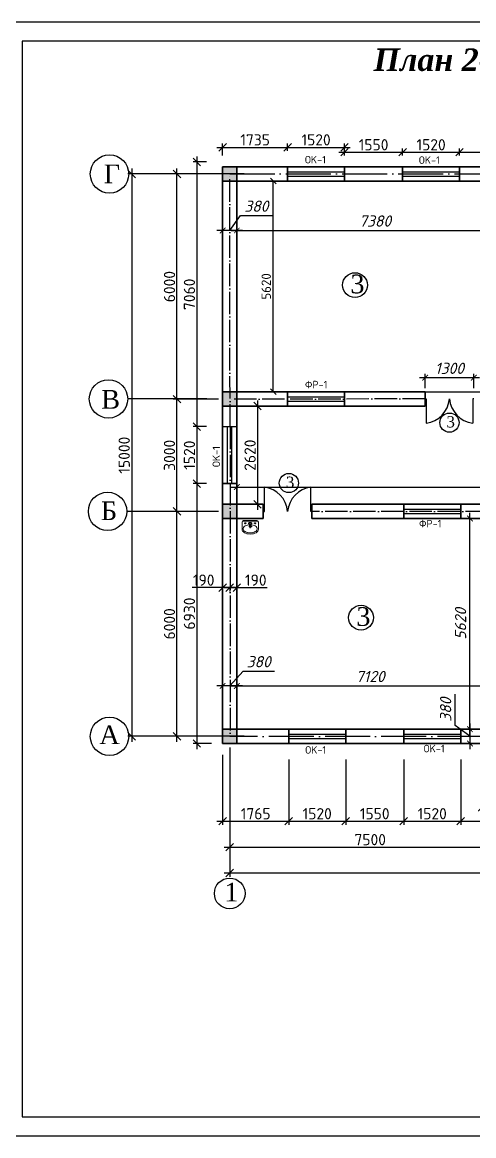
# Model space of a CAD drawing. Header units: millimetres. Extents: x 572274 to 2241483, y -888675 to -304135.
# Drawn here: x 655535 to 667586, y -503564 to -473864 of the extents above; entities that cross this region are included whole.
import ezdxf

# ---------------------------------------------------------------- set-up
doc = ezdxf.new("R2010")
doc.units = ezdxf.units.MM
doc.linetypes.add('ACAD_ISO04W100', pattern=[30, 24, -3, 0, -3])
doc.layers.add('oc', color=10, linetype='ACAD_ISO04W100')
doc.layers.add('Оси', color=10, linetype='ACAD_ISO04W100')
doc.layers.add('Сантехника', color=5, linetype='Continuous', lineweight=13)
doc.layers.add('стены', color=250, linetype='Continuous', lineweight=30)
doc.styles.get("Standard").update_dxf_attribs({"font": 'isocpeur.ttf'})
doc.styles.add('style1', font='isocpeui.ttf')
doc.dimstyles.new('100', dxfattribs={"dimscale": 100, "dimtxt": 2.5, "dimasz": 1.5, "dimexe": 1, "dimexo": 0.625, "dimtad": 1, "dimdec": 0, "dimdsep": 46, "dimtxsty": 'Standard', "dimblk": 'OBLIQUE', "dimcen": 1.5, "dimadec": 0, "dimazin": 0, "dimtfac": 1, "dimtdec": 0, "dimtmove": 2, "dimatfit": 3, "dimldrblk": 'OBLIQUE', "dimfxl": 1.25, "dimtolj": 1, "dimtzin": 0, "dimarcsym": 0})
doc.dimstyles.new('ISO-25$0', dxfattribs={"dimtxt": 300, "dimasz": 200, "dimexe": 100, "dimexo": 300, "dimgap": 50, "dimtad": 1, "dimdec": 0, "dimtxsty": 'Standard', "dimblk": 'OBLIQUE', "dimcen": 250, "dimdle": 150, "dimadec": 0, "dimazin": 0, "dimtfac": 1, "dimtdec": 0, "dimtmove": 0, "dimatfit": 3, "dimldrblk": 'OBLIQUE', "dimfxl": 1.25, "dimarcsym": 0})

# ---------------------------------------------------------------- blocks, each defined once
blk = doc.blocks.new('_Oblique')
at = {"color": 0, "linetype": 'ByBlock', "lineweight": -2}
blk.add_line((-0.5, -0.5), (0.5, 0.5), dxfattribs=at)
blk = doc.blocks.new('*D1451')
at = {"color": 0, "lineweight": -2, "transparency": 16777216}
for p, q in [((658457, -477761), (658457, -493061)), ((661460, -477911), (658357, -477911)), ((661460, -492911), (658357, -492911))]:
    blk.add_line(p, q, dxfattribs=at)
at = {"layer": 'Defpoints', "color": 0, "lineweight": 25, "transparency": 16777216}
for p in [(661760, -477911), (658457, -492911), (661760, -492911)]:
    blk.add_point(p, dxfattribs=at)
at = {"color": 0, "lineweight": -2, "transparency": 16777216, "xscale": 200, "yscale": 200, "zscale": 200}
for p, rotation in [((658457, -477911), 90), ((658457, -492911), 270)]:
    blk.add_blockref('_Oblique', p, dxfattribs=dict(at, rotation=rotation))
at = {"color": 0, "transparency": 16777216, "insert": (658257, -485411), "char_height": 300, "attachment_point": 5, "rotation": 90}
blk.add_mtext('15000', dxfattribs=at)
blk = doc.blocks.new('*D1452')
at = {"color": 0, "lineweight": -2, "transparency": 16777216}
for p, q in [((659664, -493061), (659664, -486761)), ((660773, -486911), (659564, -486911)), ((660773, -492911), (659564, -492911))]:
    blk.add_line(p, q, dxfattribs=at)
at = {"layer": 'Defpoints', "color": 0, "lineweight": 25, "transparency": 16777216}
for p in [(659664, -486911), (661073, -486911), (661073, -492911)]:
    blk.add_point(p, dxfattribs=at)
at = {"color": 0, "lineweight": -2, "transparency": 16777216, "xscale": 200, "yscale": 200, "zscale": 200}
for p, rotation in [((659664, -486911), 90), ((659664, -492911), 270)]:
    blk.add_blockref('_Oblique', p, dxfattribs=dict(at, rotation=rotation))
at = {"color": 0, "transparency": 16777216, "insert": (659464, -489911), "char_height": 300, "attachment_point": 5, "rotation": 90}
blk.add_mtext('6000', dxfattribs=at)
blk = doc.blocks.new('*D1453')
at = {"color": 0, "lineweight": -2, "transparency": 16777216}
for p, q in [((659664, -487061), (659664, -483768)), ((660769, -483918), (659564, -483918)), ((660773, -486911), (659564, -486911))]:
    blk.add_line(p, q, dxfattribs=at)
at = {"layer": 'Defpoints', "color": 0, "lineweight": 25, "transparency": 16777216}
for p in [(659664, -483918), (661069, -483918), (661073, -486911)]:
    blk.add_point(p, dxfattribs=at)
at = {"color": 0, "lineweight": -2, "transparency": 16777216, "xscale": 200, "yscale": 200, "zscale": 200}
for p, rotation in [((659664, -483918), 90), ((659664, -486911), 270)]:
    blk.add_blockref('_Oblique', p, dxfattribs=dict(at, rotation=rotation))
at = {"color": 0, "transparency": 16777216, "insert": (659464, -485415), "char_height": 300, "attachment_point": 5, "rotation": 90}
blk.add_mtext('3000', dxfattribs=at)
blk = doc.blocks.new('*D1454')
at = {"color": 0, "lineweight": -2, "transparency": 16777216}
for p, q in [((659664, -484068), (659664, -477761)), ((660773, -477911), (659564, -477911)), ((660769, -483918), (659564, -483918))]:
    blk.add_line(p, q, dxfattribs=at)
at = {"layer": 'Defpoints', "color": 0, "lineweight": 25, "transparency": 16777216}
for p in [(659664, -477911), (661073, -477911), (661069, -483918)]:
    blk.add_point(p, dxfattribs=at)
at = {"color": 0, "lineweight": -2, "transparency": 16777216, "xscale": 200, "yscale": 200, "zscale": 200}
for p, rotation in [((659664, -477911), 90), ((659664, -483918), 270)]:
    blk.add_blockref('_Oblique', p, dxfattribs=dict(at, rotation=rotation))
at = {"color": 0, "transparency": 16777216, "insert": (659464, -480915), "char_height": 300, "attachment_point": 5, "rotation": 90}
blk.add_mtext('6000', dxfattribs=at)
blk = doc.blocks.new('*D1455')
at = {"color": 0, "lineweight": -2, "transparency": 16777216}
for p, q in [((661073, -493211), (661073, -496656)), ((682073, -493211), (682073, -496656)), ((660923, -496556), (682223, -496556))]:
    blk.add_line(p, q, dxfattribs=at)
at = {"layer": 'Defpoints', "color": 0, "lineweight": 25, "transparency": 16777216}
for p in [(661073, -492911), (682073, -492911), (682073, -496556)]:
    blk.add_point(p, dxfattribs=at)
at = {"color": 0, "lineweight": -2, "transparency": 16777216, "xscale": 200, "yscale": 200, "zscale": 200, "rotation": 180}
blk.add_blockref('_Oblique', (661073, -496556), dxfattribs=at)
at = {"color": 0, "lineweight": -2, "transparency": 16777216, "xscale": 200, "yscale": 200, "zscale": 200}
blk.add_blockref('_Oblique', (682073, -496556), dxfattribs=at)
at = {"color": 0, "transparency": 16777216, "insert": (671573, -496356), "char_height": 300, "attachment_point": 5}
blk.add_mtext('21000', dxfattribs=at)
blk = doc.blocks.new('*D1456')
at = {"color": 0, "lineweight": -2, "transparency": 16777216}
for p, q in [((661073, -493211), (661073, -495967)), ((668573, -493211), (668573, -495967)), ((660923, -495867), (668723, -495867))]:
    blk.add_line(p, q, dxfattribs=at)
at = {"layer": 'Defpoints', "color": 0, "lineweight": 25, "transparency": 16777216}
for p in [(661073, -492911), (668573, -492911), (668573, -495867)]:
    blk.add_point(p, dxfattribs=at)
at = {"color": 0, "lineweight": -2, "transparency": 16777216, "xscale": 200, "yscale": 200, "zscale": 200, "rotation": 180}
blk.add_blockref('_Oblique', (661073, -495867), dxfattribs=at)
at = {"color": 0, "lineweight": -2, "transparency": 16777216, "xscale": 200, "yscale": 200, "zscale": 200}
blk.add_blockref('_Oblique', (668573, -495867), dxfattribs=at)
at = {"color": 0, "transparency": 16777216, "insert": (664823, -495667), "char_height": 300, "attachment_point": 5}
blk.add_mtext('7500', dxfattribs=at)
blk = doc.blocks.new('*D1476')
at = {"color": 0, "lineweight": -2, "transparency": 16777216}
for p, q in [((662468, -477201), (664288, -477201)), ((662618, -477291), (662618, -477101)), ((664138, -477421), (664138, -477101))]:
    blk.add_line(p, q, dxfattribs=at)
at = {"layer": 'Defpoints', "color": 0, "lineweight": 25, "transparency": 16777216}
for p in [(664138, -477201), (662618, -477591), (664138, -477721)]:
    blk.add_point(p, dxfattribs=at)
at = {"color": 0, "lineweight": -2, "transparency": 16777216, "xscale": 200, "yscale": 200, "zscale": 200, "rotation": 180}
blk.add_blockref('_Oblique', (662618, -477201), dxfattribs=at)
at = {"color": 0, "lineweight": -2, "transparency": 16777216, "xscale": 200, "yscale": 200, "zscale": 200}
blk.add_blockref('_Oblique', (664138, -477201), dxfattribs=at)
at = {"color": 0, "transparency": 16777216, "insert": (663378, -477001), "char_height": 300, "attachment_point": 5}
blk.add_mtext('1520', dxfattribs=at)
blk = doc.blocks.new('*D1477')
at = {"color": 0, "lineweight": -2, "transparency": 16777216}
for p, q in [((664138, -477421), (664138, -477231)), ((665688, -477421), (665688, -477231)), ((663988, -477331), (665838, -477331))]:
    blk.add_line(p, q, dxfattribs=at)
at = {"layer": 'Defpoints', "color": 0, "lineweight": 25, "transparency": 16777216}
for p in [(665688, -477331), (664138, -477721), (665688, -477721)]:
    blk.add_point(p, dxfattribs=at)
at = {"color": 0, "lineweight": -2, "transparency": 16777216, "xscale": 200, "yscale": 200, "zscale": 200, "rotation": 180}
blk.add_blockref('_Oblique', (664138, -477331), dxfattribs=at)
at = {"color": 0, "lineweight": -2, "transparency": 16777216, "xscale": 200, "yscale": 200, "zscale": 200}
blk.add_blockref('_Oblique', (665688, -477331), dxfattribs=at)
at = {"color": 0, "transparency": 16777216, "insert": (664913, -477131), "char_height": 300, "attachment_point": 5}
blk.add_mtext('1550', dxfattribs=at)
blk = doc.blocks.new('*D1478')
at = {"color": 0, "lineweight": -2, "transparency": 16777216}
for p, q in [((665688, -477421), (665688, -477231)), ((667208, -477421), (667208, -477231)), ((665538, -477331), (667358, -477331))]:
    blk.add_line(p, q, dxfattribs=at)
at = {"layer": 'Defpoints', "color": 0, "lineweight": 25, "transparency": 16777216}
for p in [(667208, -477331), (665688, -477721), (667208, -477721)]:
    blk.add_point(p, dxfattribs=at)
at = {"color": 0, "lineweight": -2, "transparency": 16777216, "xscale": 200, "yscale": 200, "zscale": 200, "rotation": 180}
blk.add_blockref('_Oblique', (665688, -477331), dxfattribs=at)
at = {"color": 0, "lineweight": -2, "transparency": 16777216, "xscale": 200, "yscale": 200, "zscale": 200}
blk.add_blockref('_Oblique', (667208, -477331), dxfattribs=at)
at = {"color": 0, "transparency": 16777216, "insert": (666448, -477131), "char_height": 300, "attachment_point": 5}
blk.add_mtext('1520', dxfattribs=at)
blk = doc.blocks.new('*D1479')
at = {"color": 0, "lineweight": -2, "transparency": 16777216}
for p, q in [((667208, -477421), (667208, -477231)), ((669283, -477421), (669283, -477231)), ((667058, -477331), (669433, -477331))]:
    blk.add_line(p, q, dxfattribs=at)
at = {"layer": 'Defpoints', "color": 0, "lineweight": 25, "transparency": 16777216}
for p in [(669283, -477331), (667208, -477721), (669283, -477721)]:
    blk.add_point(p, dxfattribs=at)
at = {"color": 0, "lineweight": -2, "transparency": 16777216, "xscale": 200, "yscale": 200, "zscale": 200, "rotation": 180}
blk.add_blockref('_Oblique', (667208, -477331), dxfattribs=at)
at = {"color": 0, "lineweight": -2, "transparency": 16777216, "xscale": 200, "yscale": 200, "zscale": 200}
blk.add_blockref('_Oblique', (669283, -477331), dxfattribs=at)
at = {"color": 0, "transparency": 16777216, "insert": (668246, -477131), "char_height": 300, "attachment_point": 5}
blk.add_mtext('2075', dxfattribs=at)
blk = doc.blocks.new('_ArchTick')
at = {"color": 0, "linetype": 'ByBlock', "const_width": 0.15}
blk.add_lwpolyline([(-0.5, -0.5), (0.5, 0.5)], dxfattribs=at)
blk = doc.blocks.new('*D1460')
at = {"color": 5, "transparency": 16777216}
for p, q in [((661263, -491868), (661263, -491468)), ((668383, -491868), (668383, -491468)), ((661113, -491568), (668533, -491568))]:
    blk.add_line(p, q, dxfattribs=at)
at = {"layer": 'Defpoints', "color": 0, "lineweight": 25, "transparency": 16777216}
for p in [(668383, -491568), (661263, -492721), (668383, -492721)]:
    blk.add_point(p, dxfattribs=at)
at = {"color": 5, "transparency": 16777216, "xscale": 150, "yscale": 150, "zscale": 150, "rotation": 180}
blk.add_blockref('_ArchTick', (661263, -491568), dxfattribs=at)
at = {"color": 5, "transparency": 16777216, "xscale": 150, "yscale": 150, "zscale": 150}
blk.add_blockref('_ArchTick', (668383, -491568), dxfattribs=at)
at = {"color": 7, "lineweight": 5, "transparency": 16777216, "insert": (664823, -491316), "char_height": 300, "attachment_point": 5, "style": 'style1'}
blk.add_mtext('7120', dxfattribs=at)
blk = doc.blocks.new('*D1462')
at = {"color": 5, "transparency": 16777216}
for p, q in [((667485, -492871), (667485, -486951)), ((667785, -487101), (667385, -487101)), ((667785, -492721), (667385, -492721))]:
    blk.add_line(p, q, dxfattribs=at)
at = {"layer": 'Defpoints', "color": 0, "lineweight": 25, "transparency": 16777216}
for p in [(667485, -487101), (668383, -487101), (668383, -492721)]:
    blk.add_point(p, dxfattribs=at)
at = {"color": 5, "transparency": 16777216, "xscale": 150, "yscale": 150, "zscale": 150}
for p, rotation in [((667485, -487101), 90), ((667485, -492721), 270)]:
    blk.add_blockref('_ArchTick', p, dxfattribs=dict(at, rotation=rotation))
at = {"color": 7, "lineweight": 5, "transparency": 16777216, "insert": (667235, -489911), "char_height": 300, "attachment_point": 5, "rotation": 90, "style": 'style1'}
blk.add_mtext('5620', dxfattribs=at)
blk = doc.blocks.new('*D1464')
at = {"layer": 'Defpoints', "color": 0, "linetype": 'ByBlock', "lineweight": 25, "ltscale": 3, "transparency": 16777216}
for p in [(661263, -478101), (662235, -478101), (661263, -483721)]:
    blk.add_point(p, dxfattribs=at)
at = {"layer": 'стены', "color": 0, "linetype": 'ByBlock', "lineweight": -2, "ltscale": 3, "transparency": 16777216}
for p, q in [((661326, -478101), (662335, -478101)), ((662235, -483721), (662235, -478101)), ((661326, -483721), (662335, -483721))]:
    blk.add_line(p, q, dxfattribs=at)
at = {"layer": 'стены', "color": 0, "linetype": 'ByBlock', "lineweight": -2, "ltscale": 3, "transparency": 16777216, "xscale": 150, "yscale": 150, "zscale": 150}
for p, rotation in [((662235, -478101), 90), ((662235, -483721), 270)]:
    blk.add_blockref('_Oblique', p, dxfattribs=dict(at, rotation=rotation))
at = {"layer": 'стены', "color": 0, "linetype": 'ByBlock', "lineweight": -2, "ltscale": 3, "transparency": 16777216, "insert": (662047, -480911), "char_height": 250, "attachment_point": 5, "rotation": 90}
blk.add_mtext('\\A1;5620', dxfattribs=at)
blk = doc.blocks.new('*D1465')
at = {"color": 5, "transparency": 16777216}
for p, q in [((661263, -479718), (661263, -479318)), ((668643, -479718), (668643, -479318)), ((661113, -479418), (668793, -479418))]:
    blk.add_line(p, q, dxfattribs=at)
at = {"layer": 'Defpoints', "color": 0, "lineweight": 25, "transparency": 16777216}
for p in [(668643, -479418), (668643, -480285), (661263, -483721)]:
    blk.add_point(p, dxfattribs=at)
at = {"color": 5, "transparency": 16777216, "xscale": 150, "yscale": 150, "zscale": 150, "rotation": 180}
blk.add_blockref('_ArchTick', (661263, -479418), dxfattribs=at)
at = {"color": 5, "transparency": 16777216, "xscale": 150, "yscale": 150, "zscale": 150}
blk.add_blockref('_ArchTick', (668643, -479418), dxfattribs=at)
at = {"color": 7, "lineweight": 5, "transparency": 16777216, "insert": (664953, -479166), "char_height": 300, "attachment_point": 5, "style": 'style1'}
blk.add_mtext('7380', dxfattribs=at)
blk = doc.blocks.new('*D1416')
at = {"color": 5, "transparency": 16777216}
for p, q in [((667738, -483345), (666138, -483345)), ((666288, -483621), (666288, -483245)), ((667588, -483621), (667588, -483245))]:
    blk.add_line(p, q, dxfattribs=at)
at = {"layer": 'Defpoints', "color": 0, "lineweight": 25, "transparency": 16777216}
for p in [(666288, -483345), (666288, -483721), (667588, -483721)]:
    blk.add_point(p, dxfattribs=at)
at = {"color": 5, "transparency": 16777216, "xscale": 150, "yscale": 150, "zscale": 150, "rotation": 180}
blk.add_blockref('_ArchTick', (666288, -483345), dxfattribs=at)
at = {"color": 5, "transparency": 16777216, "xscale": 150, "yscale": 150, "zscale": 150}
blk.add_blockref('_ArchTick', (667588, -483345), dxfattribs=at)
at = {"color": 7, "lineweight": 5, "transparency": 16777216, "insert": (666938, -483095), "char_height": 300, "attachment_point": 5, "style": 'style1'}
blk.add_mtext('1300', dxfattribs=at)
blk = doc.blocks.new('*D1419')
at = {"color": 0, "lineweight": -2, "transparency": 16777216}
for p, q in [((660733, -477201), (662768, -477201)), ((660883, -477421), (660883, -477101)), ((662618, -477291), (662618, -477101))]:
    blk.add_line(p, q, dxfattribs=at)
at = {"layer": 'Defpoints', "color": 0, "lineweight": 25, "transparency": 16777216}
for p in [(662618, -477201), (660883, -477721), (662618, -477591)]:
    blk.add_point(p, dxfattribs=at)
at = {"color": 0, "lineweight": -2, "transparency": 16777216, "xscale": 200, "yscale": 200, "zscale": 200, "rotation": 180}
blk.add_blockref('_Oblique', (660883, -477201), dxfattribs=at)
at = {"color": 0, "lineweight": -2, "transparency": 16777216, "xscale": 200, "yscale": 200, "zscale": 200}
blk.add_blockref('_Oblique', (662618, -477201), dxfattribs=at)
at = {"color": 0, "transparency": 16777216, "insert": (661751, -477001), "char_height": 300, "attachment_point": 5}
blk.add_mtext('1735', dxfattribs=at)
blk = doc.blocks.new('*D1420')
at = {"color": 0, "lineweight": -2, "transparency": 16777216}
for p, q in [((660883, -493401), (660883, -495275)), ((662648, -493531), (662648, -495275)), ((660733, -495175), (662798, -495175))]:
    blk.add_line(p, q, dxfattribs=at)
at = {"layer": 'Defpoints', "color": 0, "lineweight": 25, "transparency": 16777216}
for p in [(660883, -493101), (662648, -493231), (662648, -495175)]:
    blk.add_point(p, dxfattribs=at)
at = {"color": 0, "lineweight": -2, "transparency": 16777216, "xscale": 200, "yscale": 200, "zscale": 200, "rotation": 180}
blk.add_blockref('_Oblique', (660883, -495175), dxfattribs=at)
at = {"color": 0, "lineweight": -2, "transparency": 16777216, "xscale": 200, "yscale": 200, "zscale": 200}
blk.add_blockref('_Oblique', (662648, -495175), dxfattribs=at)
at = {"color": 0, "transparency": 16777216, "insert": (661766, -494975), "char_height": 300, "attachment_point": 5}
blk.add_mtext('1765', dxfattribs=at)
blk = doc.blocks.new('*D1421')
at = {"color": 0, "lineweight": -2, "transparency": 16777216}
for p, q in [((664168, -493531), (664168, -495275)), ((665718, -493531), (665718, -495275)), ((664018, -495175), (665868, -495175))]:
    blk.add_line(p, q, dxfattribs=at)
at = {"layer": 'Defpoints', "color": 0, "lineweight": 25, "transparency": 16777216}
for p in [(664168, -493231), (665718, -493231), (665718, -495175)]:
    blk.add_point(p, dxfattribs=at)
at = {"color": 0, "lineweight": -2, "transparency": 16777216, "xscale": 200, "yscale": 200, "zscale": 200, "rotation": 180}
blk.add_blockref('_Oblique', (664168, -495175), dxfattribs=at)
at = {"color": 0, "lineweight": -2, "transparency": 16777216, "xscale": 200, "yscale": 200, "zscale": 200}
blk.add_blockref('_Oblique', (665718, -495175), dxfattribs=at)
at = {"color": 0, "transparency": 16777216, "insert": (664943, -494975), "char_height": 300, "attachment_point": 5}
blk.add_mtext('1550', dxfattribs=at)
blk = doc.blocks.new('*D1422')
at = {"color": 0, "lineweight": -2, "transparency": 16777216}
for p, q in [((665718, -493531), (665718, -495275)), ((667238, -493531), (667238, -495275)), ((665568, -495175), (667388, -495175))]:
    blk.add_line(p, q, dxfattribs=at)
at = {"layer": 'Defpoints', "color": 0, "lineweight": 25, "transparency": 16777216}
for p in [(665718, -493231), (667238, -493231), (667238, -495175)]:
    blk.add_point(p, dxfattribs=at)
at = {"color": 0, "lineweight": -2, "transparency": 16777216, "xscale": 200, "yscale": 200, "zscale": 200, "rotation": 180}
blk.add_blockref('_Oblique', (665718, -495175), dxfattribs=at)
at = {"color": 0, "lineweight": -2, "transparency": 16777216, "xscale": 200, "yscale": 200, "zscale": 200}
blk.add_blockref('_Oblique', (667238, -495175), dxfattribs=at)
at = {"color": 0, "transparency": 16777216, "insert": (666478, -494975), "char_height": 300, "attachment_point": 5}
blk.add_mtext('1520', dxfattribs=at)
blk = doc.blocks.new('*D1423')
at = {"color": 0, "lineweight": -2, "transparency": 16777216}
for p, q in [((667238, -493531), (667238, -495275)), ((668928, -493531), (668928, -495275)), ((667088, -495175), (669078, -495175))]:
    blk.add_line(p, q, dxfattribs=at)
at = {"layer": 'Defpoints', "color": 0, "lineweight": 25, "transparency": 16777216}
for p in [(667238, -493231), (668928, -493231), (668928, -495175)]:
    blk.add_point(p, dxfattribs=at)
at = {"color": 0, "lineweight": -2, "transparency": 16777216, "xscale": 200, "yscale": 200, "zscale": 200, "rotation": 180}
blk.add_blockref('_Oblique', (667238, -495175), dxfattribs=at)
at = {"color": 0, "lineweight": -2, "transparency": 16777216, "xscale": 200, "yscale": 200, "zscale": 200}
blk.add_blockref('_Oblique', (668928, -495175), dxfattribs=at)
at = {"color": 0, "transparency": 16777216, "insert": (668083, -494975), "char_height": 300, "attachment_point": 5}
blk.add_mtext('1690', dxfattribs=at)
blk = doc.blocks.new('*D1435')
at = {"color": 5, "transparency": 16777216}
for p, q in [((661073, -491568), (661428, -491170)), ((661428, -491170), (662265, -491170)), ((660883, -491568), (660883, -491468)), ((661263, -491568), (661263, -491468)), ((661413, -491568), (660733, -491568))]:
    blk.add_line(p, q, dxfattribs=at)
at = {"layer": 'Defpoints', "color": 0, "lineweight": 25, "transparency": 16777216}
for p in [(660883, -491568), (660883, -491568), (661263, -491568)]:
    blk.add_point(p, dxfattribs=at)
at = {"color": 5, "transparency": 16777216, "xscale": 150, "yscale": 150, "zscale": 150, "rotation": 180}
blk.add_blockref('_ArchTick', (660883, -491568), dxfattribs=at)
at = {"color": 5, "transparency": 16777216, "xscale": 150, "yscale": 150, "zscale": 150}
blk.add_blockref('_ArchTick', (661263, -491568), dxfattribs=at)
at = {"color": 7, "lineweight": 5, "transparency": 16777216, "insert": (661846, -490920), "char_height": 300, "attachment_point": 5, "style": 'style1'}
blk.add_mtext('380', dxfattribs=at)
blk = doc.blocks.new('*D1436')
at = {"color": 5, "transparency": 16777216}
for p, q in [((667087, -492619), (667087, -491782)), ((667485, -492911), (667087, -492619)), ((667485, -492571), (667485, -493251)), ((667485, -492721), (667585, -492721)), ((667485, -493101), (667585, -493101))]:
    blk.add_line(p, q, dxfattribs=at)
at = {"layer": 'Defpoints', "color": 0, "lineweight": 25, "transparency": 16777216}
for p in [(667485, -492721), (667485, -493101), (667485, -493101)]:
    blk.add_point(p, dxfattribs=at)
at = {"color": 5, "transparency": 16777216, "xscale": 150, "yscale": 150, "zscale": 150}
for p, rotation in [((667485, -492721), 90), ((667485, -493101), 270)]:
    blk.add_blockref('_ArchTick', p, dxfattribs=dict(at, rotation=rotation))
at = {"color": 7, "lineweight": 5, "transparency": 16777216, "insert": (666837, -492201), "char_height": 300, "attachment_point": 5, "rotation": 90, "style": 'style1'}
blk.add_mtext('380', dxfattribs=at)
blk = doc.blocks.new('*D1439')
at = {"color": 5, "transparency": 16777216}
for p, q in [((661073, -479418), (661365, -479020)), ((661365, -479020), (662202, -479020)), ((660883, -479418), (660883, -479318)), ((661263, -479418), (661263, -479318)), ((661413, -479418), (660733, -479418))]:
    blk.add_line(p, q, dxfattribs=at)
at = {"layer": 'Defpoints', "color": 0, "lineweight": 25, "transparency": 16777216}
for p in [(660883, -479418), (660883, -479418), (661263, -479418)]:
    blk.add_point(p, dxfattribs=at)
at = {"color": 5, "transparency": 16777216, "xscale": 150, "yscale": 150, "zscale": 150, "rotation": 180}
blk.add_blockref('_ArchTick', (660883, -479418), dxfattribs=at)
at = {"color": 5, "transparency": 16777216, "xscale": 150, "yscale": 150, "zscale": 150}
blk.add_blockref('_ArchTick', (661263, -479418), dxfattribs=at)
at = {"color": 7, "lineweight": 5, "transparency": 16777216, "insert": (661784, -478770), "char_height": 300, "attachment_point": 5, "style": 'style1'}
blk.add_mtext('380', dxfattribs=at)
blk = doc.blocks.new('*D1440')
at = {"color": 0, "lineweight": -2, "transparency": 16777216}
for p, q in [((660197, -477441), (660197, -484801)), ((660453, -477591), (660097, -477591)), ((660453, -484651), (660097, -484651))]:
    blk.add_line(p, q, dxfattribs=at)
at = {"layer": 'Defpoints', "color": 0, "lineweight": 25, "transparency": 16777216}
for p in [(660753, -477591), (660197, -484651), (660753, -484651)]:
    blk.add_point(p, dxfattribs=at)
at = {"color": 0, "lineweight": -2, "transparency": 16777216, "xscale": 200, "yscale": 200, "zscale": 200}
for p, rotation in [((660197, -477591), 90), ((660197, -484651), 270)]:
    blk.add_blockref('_Oblique', p, dxfattribs=dict(at, rotation=rotation))
at = {"color": 0, "lineweight": 25, "transparency": 16777216, "insert": (659997, -481121), "char_height": 300, "attachment_point": 5, "rotation": 90}
blk.add_mtext('7060', dxfattribs=at)
blk = doc.blocks.new('*D1441')
at = {"color": 0, "lineweight": -2, "transparency": 16777216}
for p, q in [((660453, -484651), (660097, -484651)), ((660197, -484501), (660197, -486321)), ((660453, -486171), (660097, -486171))]:
    blk.add_line(p, q, dxfattribs=at)
at = {"layer": 'Defpoints', "color": 0, "lineweight": 25, "transparency": 16777216}
for p in [(660753, -484651), (660197, -486171), (660753, -486171)]:
    blk.add_point(p, dxfattribs=at)
at = {"color": 0, "lineweight": -2, "transparency": 16777216, "xscale": 200, "yscale": 200, "zscale": 200}
for p, rotation in [((660197, -484651), 90), ((660197, -486171), 270)]:
    blk.add_blockref('_Oblique', p, dxfattribs=dict(at, rotation=rotation))
at = {"color": 0, "lineweight": 25, "transparency": 16777216, "insert": (659997, -485411), "char_height": 300, "attachment_point": 5, "rotation": 90}
blk.add_mtext('1520', dxfattribs=at)
blk = doc.blocks.new('*D1442')
at = {"color": 0, "lineweight": -2, "transparency": 16777216}
for p, q in [((660453, -486171), (660097, -486171)), ((660197, -486021), (660197, -493251)), ((660583, -493101), (660097, -493101))]:
    blk.add_line(p, q, dxfattribs=at)
at = {"layer": 'Defpoints', "color": 0, "lineweight": 25, "transparency": 16777216}
for p in [(660753, -486171), (660197, -493101), (660883, -493101)]:
    blk.add_point(p, dxfattribs=at)
at = {"color": 0, "lineweight": -2, "transparency": 16777216, "xscale": 200, "yscale": 200, "zscale": 200}
for p, rotation in [((660197, -486171), 90), ((660197, -493101), 270)]:
    blk.add_blockref('_Oblique', p, dxfattribs=dict(at, rotation=rotation))
at = {"color": 0, "lineweight": 25, "transparency": 16777216, "insert": (659997, -489636), "char_height": 300, "attachment_point": 5, "rotation": 90}
blk.add_mtext('6930', dxfattribs=at)
blk = doc.blocks.new('*D1475')
at = {"color": 0, "lineweight": -2, "transparency": 16777216}
for p, q in [((661563, -484101), (661916, -484101)), ((661816, -483951), (661816, -486871)), ((661563, -486721), (661916, -486721))]:
    blk.add_line(p, q, dxfattribs=at)
at = {"layer": 'Defpoints', "color": 0, "lineweight": 25, "transparency": 16777216}
for p in [(661263, -484101), (661263, -486721), (661816, -486721)]:
    blk.add_point(p, dxfattribs=at)
at = {"color": 0, "lineweight": -2, "transparency": 16777216, "xscale": 200, "yscale": 200, "zscale": 200}
for p, rotation in [((661816, -484101), 90), ((661816, -486721), 270)]:
    blk.add_blockref('_Oblique', p, dxfattribs=dict(at, rotation=rotation))
at = {"color": 0, "lineweight": 25, "transparency": 16777216, "insert": (661616, -485411), "char_height": 300, "attachment_point": 5, "rotation": 90}
blk.add_mtext('2620', dxfattribs=at)
blk = doc.blocks.new('*D1443')
at = {"color": 5, "transparency": 16777216}
for p, q in [((661263, -485961), (661263, -486361)), ((681883, -485961), (681883, -486361)), ((661113, -486261), (682033, -486261))]:
    blk.add_line(p, q, dxfattribs=at)
at = {"layer": 'Defpoints', "color": 0, "lineweight": 25, "transparency": 16777216}
for p in [(661263, -484101), (681883, -484101), (681883, -486261)]:
    blk.add_point(p, dxfattribs=at)
at = {"color": 5, "transparency": 16777216, "xscale": 150, "yscale": 150, "zscale": 150, "rotation": 180}
blk.add_blockref('_ArchTick', (661263, -486261), dxfattribs=at)
at = {"color": 5, "transparency": 16777216, "xscale": 150, "yscale": 150, "zscale": 150}
blk.add_blockref('_ArchTick', (681883, -486261), dxfattribs=at)
at = {"color": 7, "lineweight": 5, "transparency": 16777216, "insert": (671573, -486011), "char_height": 300, "attachment_point": 5, "style": 'style1'}
blk.add_mtext('20620', dxfattribs=at)
blk = doc.blocks.new('*D1447')
at = {"color": 0, "lineweight": -2, "transparency": 16777216}
for p, q in [((662648, -493531), (662648, -495275)), ((664168, -493531), (664168, -495275)), ((662498, -495175), (664318, -495175))]:
    blk.add_line(p, q, dxfattribs=at)
at = {"layer": 'Defpoints', "color": 0, "lineweight": 25, "transparency": 16777216}
for p in [(662648, -493231), (664168, -493231), (664168, -495175)]:
    blk.add_point(p, dxfattribs=at)
at = {"color": 0, "lineweight": -2, "transparency": 16777216, "xscale": 200, "yscale": 200, "zscale": 200, "rotation": 180}
blk.add_blockref('_Oblique', (662648, -495175), dxfattribs=at)
at = {"color": 0, "lineweight": -2, "transparency": 16777216, "xscale": 200, "yscale": 200, "zscale": 200}
blk.add_blockref('_Oblique', (664168, -495175), dxfattribs=at)
at = {"color": 0, "transparency": 16777216, "insert": (663408, -494975), "char_height": 300, "attachment_point": 5}
blk.add_mtext('1520', dxfattribs=at)
blk = doc.blocks.new('*D1448')
at = {"color": 0, "lineweight": -2, "transparency": 16777216}
for p, q in [((660923, -488944), (661263, -488944)), ((661073, -488944), (661073, -489044)), ((661263, -488944), (661263, -489044)), ((661263, -488944), (662073, -488944))]:
    blk.add_line(p, q, dxfattribs=at)
at = {"layer": 'Defpoints', "color": 0, "lineweight": 25, "transparency": 16777216}
for p in [(661073, -488854), (661263, -488854), (661263, -488944)]:
    blk.add_point(p, dxfattribs=at)
at = {"color": 0, "lineweight": -2, "transparency": 16777216, "xscale": 200, "yscale": 200, "zscale": 200, "rotation": 180}
blk.add_blockref('_Oblique', (661073, -488944), dxfattribs=at)
at = {"color": 0, "lineweight": -2, "transparency": 16777216, "xscale": 200, "yscale": 200, "zscale": 200}
blk.add_blockref('_Oblique', (661263, -488944), dxfattribs=at)
at = {"color": 0, "lineweight": 25, "transparency": 16777216, "insert": (661768, -488744), "char_height": 300, "attachment_point": 5}
blk.add_mtext('190', dxfattribs=at)
blk = doc.blocks.new('*D1449')
at = {"color": 0, "lineweight": -2, "transparency": 16777216}
for p, q in [((660883, -488944), (660073, -488944)), ((660883, -488944), (660883, -489044)), ((661223, -488944), (660883, -488944)), ((661073, -488944), (661073, -489044))]:
    blk.add_line(p, q, dxfattribs=at)
at = {"layer": 'Defpoints', "color": 0, "lineweight": 25, "transparency": 16777216}
for p in [(660883, -488674), (661073, -488674), (660883, -488944)]:
    blk.add_point(p, dxfattribs=at)
at = {"color": 0, "lineweight": -2, "transparency": 16777216, "xscale": 200, "yscale": 200, "zscale": 200, "rotation": 180}
blk.add_blockref('_Oblique', (660883, -488944), dxfattribs=at)
at = {"color": 0, "lineweight": -2, "transparency": 16777216, "xscale": 200, "yscale": 200, "zscale": 200}
blk.add_blockref('_Oblique', (661073, -488944), dxfattribs=at)
at = {"color": 0, "lineweight": 25, "transparency": 16777216, "insert": (660378, -488744), "char_height": 300, "attachment_point": 5}
blk.add_mtext('190', dxfattribs=at)
blk = doc.blocks.new('Раковина')
at = {"layer": 'Сантехника'}
for p, q in [((-273, -142), (-273, 109)), ((49, 1), (-63, 1)), ((0, -61), (0, 61)), ((273, 109), (273, -142)), ((-240, -172), (0, -172)), ((0, -192), (-223, -192)), ((-121, -104), (-201, -104)), ((-161, -127), (-161, -70)), ((240, -172), (0, -172)), ((223, -192), (0, -192)), ((204, -104), (124, -104)), ((164, -127), (164, -70))]:
    blk.add_line(p, q, dxfattribs=at)
for centre, radius in [((0, 1), 39.9), ((0, 1), 22.4), ((-161, -104), 17.1), ((164, -104), 17.1)]:
    blk.add_circle(centre, radius, dxfattribs=at)
for centre, radius, start, end in [((-181, 102), 91.5, 143.9722, 180), ((-181, 102), 91.5, 180, 184.1196), ((-96, 40), 197, 119.663, 143.9722), ((-154, 81), 79.4, 143.9722, 180), ((-154, 81), 79.4, 180, 216.0278), ((-80, 27), 171, 119.663, 143.9722), ((-80, 135), 171, 216.0278, 240.337), ((-39, -60), 312, 103.2739, 119.663), ((-31, -59), 271, 103.2739, 119.663), ((-2, -218), 475, 90, 103.2739), ((2, -197), 412, 90, 103.2739), ((-2, -218), 475, 89.7855, 90), ((2, -218), 475, 90, 90.2145), ((2, -218), 475, 76.7261, 90), ((2, -197), 412, 76.7261, 90), ((34, -59), 271, 60.337, 76.7261), ((39, -60), 312, 60.337, 76.7261), ((83, 27), 171, 36.0278, 60.337), ((83, 135), 171, 299.663, 323.9722), ((96, 40), 197, 36.0278, 60.337), ((158, 81), 79.4, 0, 36.0278), ((158, 81), 79.4, 323.9722, 0), ((181, 102), 91.5, 0, 36.0278), ((181, 102), 91.5, 355.8804, 0), ((-236, -135), 37.1, 180, 270), ((-223, -142), 50, 180, 270), ((-31, 222), 271, 240.337, 256.7261), ((2, 359), 412, 256.7261, 270), ((-43, -103), 11.5, 136.143, 180), ((-43, -103), 11.5, 180, 223.857), ((-22, -123), 40.8, 113.3198, 136.143), ((-22, -82), 40.8, 223.857, 246.6802), ((-8, -156), 76.8, 100.124, 113.3198), ((-8, -49), 76.8, 246.6802, 259.876), ((2, -209), 130, 90, 100.124), ((2, 3), 130, 259.876, 270), ((2, 359), 412, 270, 283.2739), ((2, -209), 130, 79.876, 90), ((2, 3), 130, 270, 280.124), ((11, -156), 76.8, 66.6802, 79.876), ((11, -49), 76.8, 280.124, 293.3198), ((25, -123), 40.8, 43.857, 66.6802), ((25, -82), 40.8, 293.3198, 316.143), ((46, -103), 11.5, 0, 43.857), ((46, -103), 11.5, 316.143, 0), ((34, 222), 271, 283.2739, 299.663), ((223, -142), 50, 270, 0), ((236, -135), 37.1, 270, 0)]:
    blk.add_arc(centre, radius, start, end, dxfattribs=at)

msp = doc.modelspace()

# ---------------------------------------------------------------- hatches: boundary and pattern name
at = {"lineweight": 25}
h = msp.add_hatch(color=256, dxfattribs=at)
h.dxf.hatch_style = 1
h.paths.add_polyline_path([(661263.124, -477721.25), (660883.124, -477721.25), (660883.124, -478101.25), (661263.124, -478101.25)])
h = msp.add_hatch(color=256, dxfattribs=at)
h.dxf.hatch_style = 1
h.paths.add_polyline_path([(661263.124, -483721.25), (660883.124, -483721.25), (660883.124, -484101.25), (661263.124, -484101.25)])
h = msp.add_hatch(color=256, dxfattribs=at)
h.dxf.hatch_style = 1
h.paths.add_polyline_path([(661263.124, -486721.25), (660883.124, -486721.25), (660883.124, -487101.25), (661263.124, -487101.25)])
h = msp.add_hatch(color=256, dxfattribs=at)
h.dxf.hatch_style = 1
h.paths.add_polyline_path([(661263.124, -492721.25), (660883.124, -492721.25), (660883.124, -493101.25), (661263.124, -493101.25)])

# ---------------------------------------------------------------- linework, layer by layer
at = {"color": 5}
for p, q in [((662618.124, -477851.25), (664138.124, -477851.25)), ((665688.124, -477851.25), (667208.124, -477851.25)), ((662618.124, -477971.25), (664138.124, -477971.25)), ((665688.124, -477971.25), (667208.124, -477971.25)), ((662618.124, -483851.25), (664138.124, -483851.25)), ((662618.124, -483971.25), (664138.124, -483971.25)), ((661013.124, -486171.25), (661013.124, -484651.25)), ((661133.124, -486171.25), (661133.124, -484651.25)), ((665718.124, -486851.25), (667238.124, -486851.25)), ((665718.124, -486971.25), (667238.124, -486971.25)), ((662648.124, -492851.25), (664168.124, -492851.25)), ((662648.124, -492971.25), (664168.124, -492971.25)), ((665718.124, -492851.25), (667238.124, -492851.25)), ((665718.124, -492971.25), (667238.124, -492971.25))]:
    msp.add_line(p, q, dxfattribs=at)
for p, q in [((665688.124, -478101.25), (665688.124, -477721.25)), ((661263.124, -484651.25), (660883.124, -484651.25)), ((661263.124, -486171.25), (660883.124, -486171.25)), ((660883.124, -486171.25), (661263.124, -486171.25)), ((665718.124, -487101.25), (665718.124, -486721.25)), ((662648.124, -493101.25), (662648.124, -492721.25)), ((665718.124, -493101.25), (665718.124, -492721.25))]:
    msp.add_line(p, q)
at = {"lineweight": 25, "ltscale": 100}
msp.add_lwpolyline([(653535.146, -503564.451), (695535.146, -503564.451), (695535.146, -473864.451), (653535.146, -473864.451)], close=True, dxfattribs=at)
at = {"color": 1, "lineweight": 30}
msp.add_lwpolyline([(655535.146, -503064.451), (695035.146, -503064.451), (695035.146, -474364.451), (655535.146, -474364.451)], close=True, dxfattribs=at)
at = {"lineweight": 25}
msp.add_lwpolyline([(668643.124, -478101.25), (661263.124, -478101.25), (661263.124, -483721.25), (668643.124, -483721.25)], close=True, dxfattribs=at)
at = {"layer": 'oc', "ltscale": 25}
for p, q in [((661081.801, -484651.25), (661073.124, -477911.25)), ((666288.247, -483911.25), (661080.857, -483917.954)), ((661081.801, -484651.25), (661081.801, -492911.25)), ((669468.124, -486911.25), (663268.124, -486911.25))]:
    msp.add_line(p, q, dxfattribs=at)
at = {"layer": 'Оси', "ltscale": 50}
for p, q in [((661073.124, -477911.25), (682073.124, -477911.25)), ((670818.124, -492911.25), (661073.124, -492911.25))]:
    msp.add_line(p, q, dxfattribs=at)
at = {"layer": 'стены', "color": 0, "linetype": 'ByBlock', "lineweight": 35, "ltscale": 3}
for p, q in [((675938.124, -477721.25), (660883.124, -477721.25)), ((660883.124, -477721.25), (660883.124, -493101.25)), ((662618.124, -478101.25), (662618.124, -477721.25)), ((664138.124, -478101.25), (664138.124, -477721.25)), ((665688.124, -478101.25), (665688.124, -477721.25)), ((667208.124, -478101.25), (667208.124, -477721.25)), ((661263.124, -478101.25), (668383.124, -478101.25)), ((661263.124, -484521.25), (661263.124, -478101.25)), ((661263.124, -483721.25), (666288.247, -483721.25)), ((662618.124, -484101.25), (662618.124, -483721.25)), ((664138.124, -483721.25), (664138.124, -484101.25)), ((666288.247, -484101.25), (666288.247, -483721.25)), ((661263.124, -486721.25), (661263.124, -484101.25)), ((661263.124, -484651.25), (661263.124, -484101.25)), ((661263.124, -484101.25), (666288.247, -484101.25)), ((661263.124, -492721.25), (661263.124, -486301.25)), ((661263.124, -486721.25), (661968.124, -486721.25)), ((661968.124, -487101.25), (661968.124, -486721.25)), ((663268.124, -486721.25), (669468.124, -486721.25)), ((663268.124, -487101.25), (663268.124, -486721.25)), ((665718.124, -487101.25), (665718.124, -486721.25)), ((667238.124, -487101.25), (667238.124, -486721.25)), ((661263.124, -487101.25), (661968.124, -487101.25)), ((663268.124, -487101.25), (668383.124, -487101.25)), ((668798.124, -492721.25), (661263.124, -492721.25)), ((662648.124, -493101.25), (662648.124, -492721.25)), ((664168.124, -493101.25), (664168.124, -492721.25)), ((665718.124, -493101.25), (665718.124, -492721.25)), ((667238.124, -493101.25), (667238.124, -492721.25)), ((660883.124, -493101.25), (682263.124, -493101.25))]:
    msp.add_line(p, q, dxfattribs=at)
at = {"layer": 'стены', "color": 0, "linetype": 'ByBlock', "lineweight": -2, "ltscale": 3}
for p, q in [((660536.347, -477911.25), (658372.444, -477911.25)), ((660466.347, -483911.25), (658349.365, -483911.25)), ((666288.247, -483911.25), (666318.247, -483911.25)), ((667588.247, -483911.25), (667558.247, -483911.25)), ((660466.347, -486911.25), (658324.586, -486911.25)), ((661968.124, -486911.25), (661998.124, -486911.25)), ((663268.124, -486911.25), (663238.124, -486911.25))]:
    msp.add_line(p, q, dxfattribs=at)
at = {"layer": 'стены', "color": 24, "linetype": 'ByBlock', "lineweight": -2, "ltscale": 3}
for p, q in [((666318.247, -483911.25), (666318.247, -484561.25)), ((667558.247, -483911.25), (667558.247, -484561.25)), ((661998.124, -486911.25), (661998.124, -486261.25)), ((663238.124, -486911.25), (663238.124, -486261.25))]:
    msp.add_line(p, q, dxfattribs=at)
at = {"layer": 'стены', "color": 0, "linetype": 'ByBlock', "lineweight": 35, "ltscale": 3}
for points in [[(660883.124, -477721.25), (661263.124, -477721.25), (661263.124, -478101.25), (660883.124, -478101.25)], [(660883.124, -483721.25), (661263.124, -483721.25), (661263.124, -484101.25), (660883.124, -484101.25)], [(660883.124, -486721.25), (661263.124, -486721.25), (661263.124, -487101.25), (660883.124, -487101.25)], [(660883.124, -492721.25), (661263.124, -492721.25), (661263.124, -493101.25), (660883.124, -493101.25)]]:
    msp.add_lwpolyline(points, close=True, dxfattribs=at)
at = {"layer": 'стены', "color": 0, "linetype": 'ByBlock', "lineweight": -2, "ltscale": 3}
for centre, radius in [((657863.874, -477911.25), 512.355), ((664418.19, -480875.308), 330.646), ((657837.01, -483911.25), 512.355), ((666937.662, -484542.829), 256.044), ((662652.351, -486154.935), 256.044), ((657812.231, -486911.25), 512.355), ((664577.066, -489745.723), 330.646), ((657863.874, -492911.25), 512.355), ((661073.124, -497101.138), 409.884)]:
    msp.add_circle(centre, radius, dxfattribs=at)
at = {"layer": 'стены', "color": 24, "linetype": 'ByBlock', "lineweight": -2, "ltscale": 3}
for centre, start, end in [((666213.876, -483841.005), 278.2453, 354.4610839), ((667662.617, -483841.005), 185.5389161, 261.7547), ((661893.754, -486981.496), 5.5389161, 81.7547), ((663342.494, -486981.496), 98.2453, 174.4610839)]:
    msp.add_arc(centre, 727.768, start, end, dxfattribs=at)

# ---------------------------------------------------------------- block references
at = {"layer": 'Сантехника', "extrusion": (0, 0, -1), "xscale": -0.8000000000465661, "yscale": 0.8000000000465661, "zscale": -0.8, "rotation": 180}
msp.add_blockref('Раковина', (-661620.121, -487310.682), dxfattribs=at)

# ---------------------------------------------------------------- texts
for s, p in [('ОK-1', (663081.371, -477629.317)), ('ОK-1', (666122.403, -477641.021)), ('ФР-1', (663081.371, -483629.317)), ('ФР-1', (666125.743, -487337.393)), ('ОK-1', (663088.96, -493373.562)), ('ОK-1', (666250.869, -493337.393))]:
    msp.add_text(s, height=200.6477).set_placement(p)
msp.add_text('ОK-1', height=200.6477, rotation=90).set_placement((660813.881, -485728.611))
at = {"insert": (664913.124, -474562.365), "char_height": 600, "width": 43152.3985, "attachment_point": 1}
msp.add_mtext('{\\fTimes New Roman|b1|i1|c204|p18;План \\fTimes New Roman|b1|i1|c0|p18;2\\fTimes New Roman|b1|i1|c204|p18;- го\\fTimes New Roman|b1|i1|c0|p18; \\fTimes New Roman|b1|i1|c204|p18;этажа на отм 3.300}', dxfattribs=at)
at = {"layer": 'стены', "color": 0, "linetype": 'ByBlock', "lineweight": -2, "ltscale": 3, "attachment_point": 1, "style": 'style1'}
for s, insert, char_height, width in [('{\\fPalatino Linotype|b0|i0|c204|p18;Г}', (657710.569, -477659.217), 500, 1369.00072), ('{\\fPalatino Linotype|b0|i0|c204|p18;3}', (664292.748, -480594.22), 500, 1369.00072), ('{\\fPalatino Linotype|b0|i0|c204|p18;В}', (657641.484, -483672.051), 500, 1369.00072), ('{\\fPalatino Linotype|b0|i0|c204|p18;3}', (666858.136, -484371.102), 300, 2164.60992), ('{\\fPalatino Linotype|b0|i0|c204|p18;3}', (662572.825, -485983.207), 300, 2164.60992), ('{\\fPalatino Linotype|b0|i0|c204|p18;Б}', (657634.915, -486644.544), 500, 1369.00072), ('{\\fPalatino Linotype|b0|i0|c0|p18;3}', (664451.623, -489464.635), 500, 1369.00072), ('{\\fPalatino Linotype|b0|i0|c204|p18;А}', (657591.308, -492619.035), 500, 1369.00072), ('{\\fPalatino Linotype|b0|i0|c0|p18;1}', (660929.346, -496815.118), 500, 1369.00072)]:
    msp.add_mtext(s, dxfattribs=dict(at, insert=insert, char_height=char_height, width=width))

# ---------------------------------------------------------------- dimensions: what is measured, and where the dimension line sits
at = {"color": 5}
for base, p1, p2, picture, middle in [((662618.124, -477201.171), (660883.124, -477721.25), (662618.124, -477591.25), '*D1419', (661750.624, -477001.171)), ((664138.124, -477201.171), (662618.124, -477591.25), (664138.124, -477721.25), '*D1476', (663378.124, -477001.171)), ((665688.124, -477331.171), (664138.124, -477721.25), (665688.124, -477721.25), '*D1477', (664913.124, -477131.171)), ((667208.124, -477331.171), (665688.124, -477721.25), (667208.124, -477721.25), '*D1478', (666448.124, -477131.171)), ((669283.124, -477331.171), (667208.124, -477721.25), (669283.124, -477721.25), '*D1479', (668245.624, -477131.171)), ((682073.124, -496555.985), (661073.124, -492911.25), (682073.124, -492911.25), '*D1455', (671573.124, -496355.985)), ((668573.124, -495866.764), (661073.124, -492911.25), (668573.124, -492911.25), '*D1456', (664823.124, -495666.764))]:
    dim = msp.add_linear_dim(base=base, p1=p1, p2=p2, dimstyle='ISO-25$0', dxfattribs=at)
    dim.commit()
    dim.dimension.update_dxf_attribs({"geometry": picture, "text_midpoint": middle})
at = {"lineweight": 25}
for base, p1, p2, angle, override, picture, middle in [((660196.563, -484651.25), (660753.124, -477591.25), (660753.124, -484651.25), 90, {"dimarcsym": 1}, '*D1440', (659996.563, -481121.25)), ((661815.671, -486721.25), (661263.124, -484101.25), (661263.124, -486721.25), 90, {"dimarcsym": 1}, '*D1475', (661615.671, -485411.25)), ((660196.563, -486171.25), (660753.124, -484651.25), (660753.124, -486171.25), 90, {"dimtmove": 1, "dimarcsym": 1}, '*D1441', (659996.563, -485411.25)), ((660196.563, -493101.25), (660753.124, -486171.25), (660883.124, -493101.25), 90, {"dimtmove": 1, "dimarcsym": 1}, '*D1442', (659996.563, -489636.25)), ((660883.124, -488944.343), (661073.124, -488674.343), (660883.124, -488674.343), 180, {"dimfxl": 2.5, "dimfxlon": 1, "dimarcsym": 1}, '*D1449', (660378.124, -488744.343)), ((661263.124, -488944.343), (661073.124, -488854.343), (661263.124, -488854.343), 180, {"dimfxl": 2.5, "dimfxlon": 1, "dimarcsym": 1}, '*D1448', (661768.124, -488744.343))]:
    dim = msp.add_linear_dim(base=base, p1=p1, p2=p2, angle=angle, dimstyle='ISO-25$0', override=override, dxfattribs=at)
    dim.commit()
    dim.dimension.update_dxf_attribs({"geometry": picture, "text_midpoint": middle})
at = {"color": 5}
for base, p1, p2, picture, middle in [((658456.726, -492911.25), (661760.037, -477911.25), (661760.037, -492911.25), '*D1451', (658256.726, -485411.25)), ((659664.027, -486911.25), (661073.124, -492911.25), (661073.124, -486911.25), '*D1452', (659464.027, -489911.25))]:
    dim = msp.add_linear_dim(base=base, p1=p1, p2=p2, angle=90, dimstyle='ISO-25$0', dxfattribs=at)
    dim.commit()
    dim.dimension.update_dxf_attribs({"geometry": picture, "text_midpoint": middle})
for base, p1, p2, text, picture, middle in [((659664.027, -477911.25), (661069.27, -483917.969), (661073.124, -477911.25), '6000', '*D1454', (659464.027, -480914.61)), ((659664.027, -483917.969), (661073.124, -486911.25), (661069.27, -483917.969), '3000', '*D1453', (659464.027, -485414.61))]:
    dim = msp.add_linear_dim(base=base, p1=p1, p2=p2, angle=90, text=text, dimstyle='ISO-25$0', dxfattribs=at)
    dim.commit()
    dim.dimension.update_dxf_attribs({"geometry": picture, "text_midpoint": middle})
at = {"color": 0, "lineweight": 5}
for base, p1, p2, picture, middle in [((660883.124, -479417.709), (661263.124, -479417.709), (660883.124, -479417.709), '*D1439', (661464.959, -479020.05)), ((660883.124, -491567.709), (661263.124, -491567.709), (660883.124, -491567.709), '*D1435', (661527.822, -491170.05))]:
    dim = msp.add_linear_dim(base=base, p1=p1, p2=p2, dimstyle='ISO-25$0', override={"dimasz": 150, "dimexo": 100, "dimgap": 100, "dimdec": 2, "dimtxsty": 'style1', "dimblk": 'ArchTick', "dimclrd": 5, "dimclre": 5, "dimclrt": 7, "dimtdec": 2, "dimtmove": 1, "dimldrblk": 'ArchTick', "dimfxl": 300, "dimfxlon": 1, "dimlwd": 65535, "dimlwe": 65535, "dimarcsym": 1}, dxfattribs=at)
    dim.commit()
    dim.dimension.update_dxf_attribs({"geometry": picture, "text_midpoint": middle, "dimtype": 160})
for base, p1, p2, picture, middle in [((668643.124, -479417.709), (661263.124, -483721.25), (668643.124, -480285.474), '*D1465', (664953.124, -479165.777)), ((666288.247, -483345.33), (667588.247, -483721.25), (666288.247, -483721.25), '*D1416', (666938.247, -483095.33)), ((681883.124, -486261.25), (661263.124, -484101.25), (681883.124, -484101.25), '*D1443', (671573.124, -486011.25)), ((668383.124, -491567.709), (661263.124, -492721.25), (668383.124, -492721.25), '*D1460', (664823.124, -491315.777))]:
    dim = msp.add_linear_dim(base=base, p1=p1, p2=p2, dimstyle='ISO-25$0', override={"dimasz": 150, "dimexo": 100, "dimgap": 100, "dimdec": 2, "dimtxsty": 'style1', "dimblk": 'ArchTick', "dimclrd": 5, "dimclre": 5, "dimclrt": 7, "dimtdec": 2, "dimtmove": 1, "dimldrblk": 'ArchTick', "dimfxl": 300, "dimfxlon": 1, "dimlwd": 65535, "dimlwe": 65535, "dimarcsym": 1}, dxfattribs=at)
    dim.commit()
    dim.dimension.update_dxf_attribs({"geometry": picture, "text_midpoint": middle})
dim = msp.add_linear_dim(base=(667484.688, -487101.25), p1=(668383.124, -492721.25), p2=(668383.124, -487101.25), angle=90, dimstyle='ISO-25$0', override={"dimasz": 150, "dimexo": 100, "dimgap": 100, "dimdec": 2, "dimtxsty": 'style1', "dimblk": 'ArchTick', "dimclrd": 5, "dimclre": 5, "dimclrt": 7, "dimtdec": 2, "dimtmove": 1, "dimldrblk": 'ArchTick', "dimfxl": 300, "dimfxlon": 1, "dimlwd": 65535, "dimlwe": 65535, "dimarcsym": 1}, dxfattribs=at)
dim.commit()
dim.dimension.update_dxf_attribs({"geometry": '*D1462', "text_midpoint": (667234.688, -489911.25)})
dim = msp.add_linear_dim(base=(667484.688, -493101.25), p1=(667484.688, -492721.25), p2=(667484.688, -493101.25), angle=90, dimstyle='ISO-25$0', override={"dimasz": 150, "dimexo": 100, "dimgap": 100, "dimdec": 2, "dimtxsty": 'style1', "dimblk": 'ArchTick', "dimclrd": 5, "dimclre": 5, "dimclrt": 7, "dimtdec": 2, "dimtmove": 1, "dimldrblk": 'ArchTick', "dimfxl": 300, "dimfxlon": 1, "dimlwd": 65535, "dimlwe": 65535, "dimarcsym": 1}, dxfattribs=at)
dim.commit()
dim.dimension.update_dxf_attribs({"geometry": '*D1436', "text_midpoint": (667087.029, -492519.416), "dimtype": 160})
for base, p1, p2, picture, middle in [((662648.124, -495174.951), (660883.124, -493101.25), (662648.124, -493231.25), '*D1420', (661765.624, -494974.951)), ((664168.124, -495174.951), (662648.124, -493231.25), (664168.124, -493231.25), '*D1447', (663408.124, -494974.951))]:
    dim = msp.add_linear_dim(base=base, p1=p1, p2=p2, dimstyle='ISO-25$0')
    dim.commit()
    dim.dimension.update_dxf_attribs({"geometry": picture, "text_midpoint": middle})
for base, p1, p2, picture, middle in [((665718.124, -495174.951), (664168.124, -493231.25), (665718.124, -493231.25), '*D1421', (664943.124, -494974.951)), ((667238.124, -495174.951), (665718.124, -493231.25), (667238.124, -493231.25), '*D1422', (666478.124, -494974.951)), ((668928.124, -495174.951), (667238.124, -493231.25), (668928.124, -493231.25), '*D1423', (668083.124, -494974.951))]:
    dim = msp.add_linear_dim(base=base, p1=p1, p2=p2, dimstyle='ISO-25$0', override={"dimtmove": 1})
    dim.commit()
    dim.dimension.update_dxf_attribs({"geometry": picture, "text_midpoint": middle})
at = {"layer": 'стены', "color": 0, "linetype": 'ByBlock', "lineweight": -2, "ltscale": 3}
dim = msp.add_linear_dim(base=(662234.688, -478101.25), p1=(661263.124, -483721.25), p2=(661263.124, -478101.25), angle=90, dimstyle='100', dxfattribs=at)
dim.commit()
dim.dimension.update_dxf_attribs({"geometry": '*D1464', "text_midpoint": (662047.188, -480911.25)})

doc.saveas('drawing.dxf')
